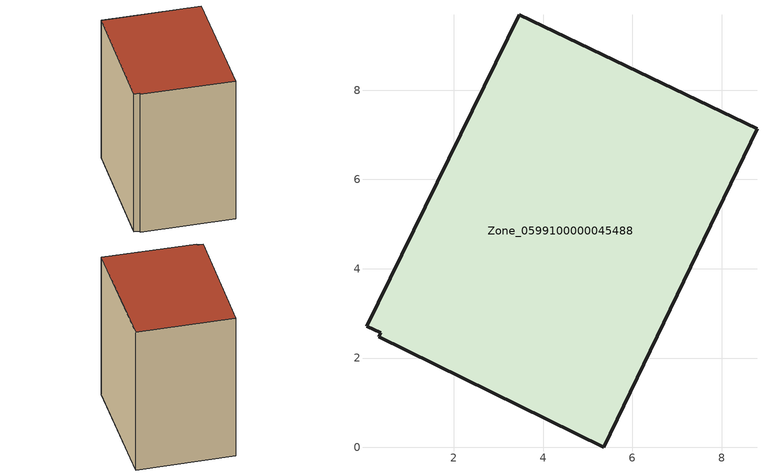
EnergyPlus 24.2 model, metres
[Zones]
Zone_0599100000045488
 floor ground (C_G): 0.32,2.47 0.36,2.56 0.04,2.72 3.46,9.69 8.79,7.14 5.36,0 z0
 wall outside (C_F): 5.36,0 8.79,7.14 3.46,9.69 0.04,2.72 0.36,2.56 0.32,2.47 5.36,0 z0:9.5
 roof outside (C_R): 0.36,2.56 0.32,2.47 5.36,0 8.79,7.14 3.46,9.69 0.04,2.72 z9.5
[BUILDING]
Pand.0599100000045488: North Axis=0; Terrain=City; Loads Convergence Tolerance Value=0.04; Temperature Convergence Tolerance Value=0.4; Solar Distribution=FullExterior; Maximum Number of Warmup Days=25; Minimum Number of Warmup Days=1
[Site:Location]
Rotterdam.The.Hague.AP_ZH_NLD Design_Conditions: Latitude=51.96; Longitude=4.45; Time Zone=1; Elevation=-4.5
[SITE:GROUNDTEMPERATURE:BUILDINGSURFACE]
18, 18, 18, 18, 18, 18, 18, 18, 18, 18, 18, 18
[MATERIAL] Thermal Absorptance=0.9; Solar Absorptance=0.7; Visible Absorptance=0.7
Name | Roughness | Thickness | Conductivity | Density | Specific Heat
G.TI.1946-1964 | MediumSmooth | 0.15 | 1 | 540 | 1210
F.TI.1946-1964 | Rough | 0.3 | 0.857143 | 1920 | 840
R.TI.1946-1964 | MediumRough | 0.2 | 0.277778 | 1500 | 1000
[CONSTRUCTION]
C_G: G.TI.1946-1964
C_F: F.TI.1946-1964
C_R: R.TI.1946-1964
[ZONE]
Zone_0599100000045488: Type=1; Multiplier=1; Ceiling Height=Autocalculate; Volume=Autocalculate; Floor Area=autocalculate; Part of Total Floor Area=Yes
[ZONEINFILTRATION:DESIGNFLOWRATE]
Infil_Zone_0599100000045488: Zone or ZoneList or Space or SpaceList=Zone_0599100000045488; Schedule=AlwaysOn; Design Flow Rate Calculation Method=Flow/Area; Flow Rate per Floor Area=0.003; Constant Term Coefficient=1; Temperature Term Coefficient=0; Velocity Term Coefficient=0; Velocity Squared Term Coefficient=0
[HVACTEMPLATE:ZONE:IDEALLOADSAIRSYSTEM]
Zone_0599100000045488: Maximum Heating Supply Air Temperature=50; Minimum Cooling Supply Air Temperature=13; Maximum Heating Supply Air Humidity Ratio=0.0156; Minimum Cooling Supply Air Humidity Ratio=0.0077; Heating Limit=NoLimit; Cooling Limit=NoLimit; Dehumidification Control Type=ConstantSensibleHeatRatio; Cooling Sensible Heat Ratio=0.7; Dehumidification Setpoint=60; Humidification Control Type=None; Humidification Setpoint=30; Outdoor Air Method=None; Outdoor Air Flow Rate per Person=0.00944; Outdoor Air Flow Rate per Zone Floor Area=0; Outdoor Air Flow Rate per Zone=0; Demand Controlled Ventilation Type=None; Outdoor Air Economizer Type=NoEconomizer; Heat Recovery Type=None; Sensible Heat Recovery Effectiveness=0.7; Latent Heat Recovery Effectiveness=0.65
[ZONECONTROL:THERMOSTAT]
ThermostatControl_Zone_0599100000045488: Zone or ZoneList=Zone_0599100000045488; Control Type Schedule=DualSetpointControlType; Control 1=Thermostat_Zone_0599100000045488; Temperature Difference Between Cutout And Setpoint=0
[THERMOSTATSETPOINT:DUALSETPOINT]
Thermostat_Zone_0599100000045488: Heating Setpoint Temperature Schedule=HeatingSetpoint_Zone_0599100000045488; Cooling Setpoint Temperature Schedule=CoolingSetpoint_Zone_0599100000045488
[SCHEDULE:COMPACT]
HeatingSetpoint_Zone_0599100000045488: Through: 12/31, For: AllDays, Until: 24:00, 21
CoolingSetpoint_Zone_0599100000045488: Through: 12/31, For: AllDays, Until: 24:00, 24
DualSetpointControlType: Through: 12/31, For: AllDays, Until: 24:00, 4
AlwaysOn: Through: 12/31, For: AllDays, Until: 24:00, 1
